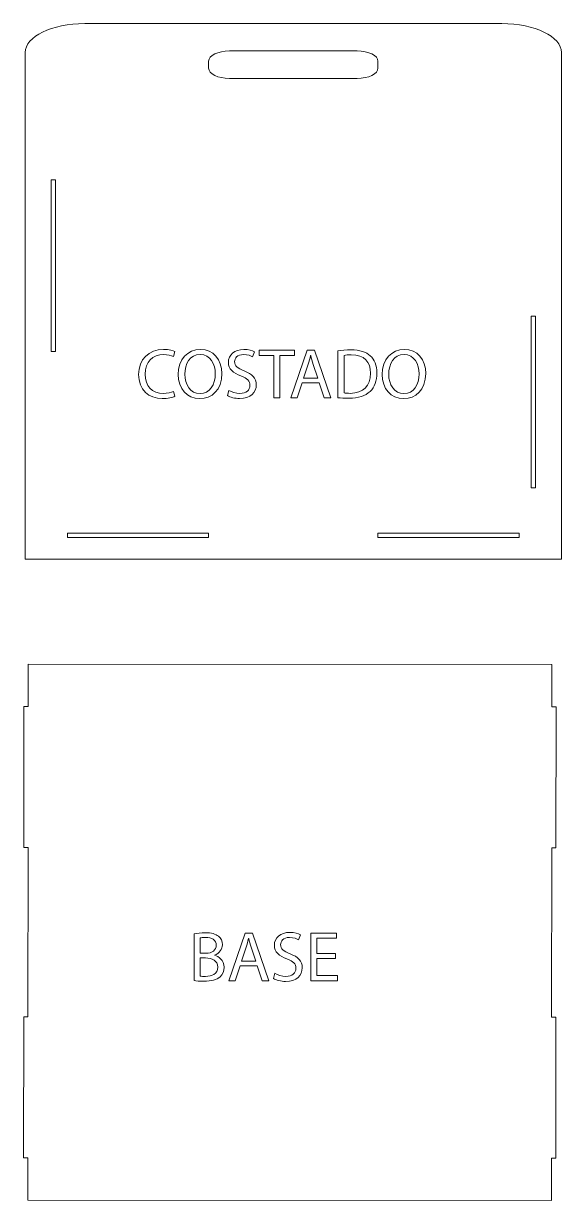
# Model space of a CAD drawing. Header units: millimetres. Extents: x -1475 to -493, y -638 to 1108.
# Drawn here: x -1475 to -1094, y -638 to 197 of the extents above; entities that cross this region are included whole.
import ezdxf

# ---------------------------------------------------------------- set-up
doc = ezdxf.new("R2010")
doc.units = ezdxf.units.MM
doc.header["$MEASUREMENT"] = 0
doc.layers.add('Capa 1', color=7, linetype='Continuous')

msp = doc.modelspace()

# ---------------------------------------------------------------- linework, layer by layer
at = {"layer": 'Capa 1', "color": 250, "lineweight": 20}
for points, knots in [([(-1135.8131, 196.9015), (-1135.8131, 196.9015), (-1431.3856, 196.9015), (-1431.3856, 196.9015), (-1454.6997, 196.9015), (-1473.5995, 187.6992), (-1473.5995, 176.3476), (-1473.5995, 176.3476), (-1473.5995, -157.6887), (-1473.5995, -157.6887), (-1473.5995, -157.6887), (-1473.5995, -162.3266), (-1473.5995, -162.3266), (-1473.5995, -162.3266), (-1473.5995, -182.9585), (-1473.5995, -182.9585), (-1473.5995, -182.9585), (-1093.5993, -182.9585), (-1093.5993, -182.9585), (-1093.5993, -182.9585), (-1093.5993, -162.3266), (-1093.5993, -162.3266), (-1093.5993, -162.3266), (-1093.5993, -157.6887), (-1093.5993, -157.6887), (-1093.5993, -157.6887), (-1093.5993, 176.3476), (-1093.5993, 176.3476), (-1093.5993, 187.6992), (-1112.499, 196.9015), (-1135.8131, 196.9015)], [0, 0, 0, 0, 0.1, 0.1, 0.1, 0.2, 0.2, 0.2, 0.3, 0.3, 0.3, 0.4, 0.4, 0.4, 0.5, 0.5, 0.5, 0.6, 0.6, 0.6, 0.7, 0.7, 0.7, 0.8, 0.8, 0.8, 0.9, 0.9, 0.9, 1, 1, 1, 1]), ([(-1223.5994, 165.1941), (-1223.5994, 161.2165), (-1230.2203, 157.9921), (-1238.3879, 157.9921), (-1238.3879, 157.9921), (-1328.8113, 157.9921), (-1328.8113, 157.9921), (-1336.9788, 157.9921), (-1343.5997, 161.2165), (-1343.5997, 165.1941), (-1343.5997, 165.1941), (-1343.5997, 170.2702), (-1343.5997, 170.2702), (-1343.5997, 174.2477), (-1336.9788, 177.4722), (-1328.8113, 177.4722), (-1328.8113, 177.4722), (-1238.3879, 177.4722), (-1238.3879, 177.4722), (-1230.2203, 177.4722), (-1223.5994, 174.2477), (-1223.5994, 170.2702), (-1223.5994, 170.2702), (-1223.5994, 165.1941), (-1223.5994, 165.1941)], [0, 0, 0, 0, 0.125, 0.125, 0.125, 0.25, 0.25, 0.25, 0.375, 0.375, 0.375, 0.5, 0.5, 0.5, 0.625, 0.625, 0.625, 0.75, 0.75, 0.75, 0.875, 0.875, 0.875, 1, 1, 1, 1]), ([(-1452.0997, -35.5904), (-1452.0997, -35.5904), (-1455.0997, -35.5904), (-1455.0997, -35.5904), (-1455.0997, -35.5904), (-1455.0997, 86.1597), (-1455.0997, 86.1597), (-1455.0997, 86.1597), (-1452.0997, 86.1597), (-1452.0997, 86.1597), (-1452.0997, 86.1597), (-1452.0997, -35.5904), (-1452.0997, -35.5904)], [0, 0, 0, 0, 0.25, 0.25, 0.25, 0.5, 0.5, 0.5, 0.75, 0.75, 0.75, 1, 1, 1, 1]), ([(-1112.0995, -132.2599), (-1112.0995, -132.2599), (-1115.0995, -132.2599), (-1115.0995, -132.2599), (-1115.0995, -132.2599), (-1115.0995, -10.5098), (-1115.0995, -10.5098), (-1115.0995, -10.5098), (-1112.0995, -10.5098), (-1112.0995, -10.5098), (-1112.0995, -10.5098), (-1112.0995, -132.2599), (-1112.0995, -132.2599)], [0, 0, 0, 0, 0.25, 0.25, 0.25, 0.5, 0.5, 0.5, 0.75, 0.75, 0.75, 1, 1, 1, 1]), ([(-1367.5625, -67.4438), (-1369.1669, -68.246), (-1372.3761, -69.0482), (-1376.4877, -69.0482), (-1386.0148, -69.0482), (-1393.1851, -63.0312), (-1393.1851, -51.9498), (-1393.1851, -41.37), (-1386.0148, -34.1994), (-1375.5352, -34.1994), (-1371.3231, -34.1994), (-1368.6656, -35.1018), (-1367.512, -35.7036), (-1367.512, -35.7036), (-1368.5654, -39.2639), (-1368.5654, -39.2639), (-1370.2199, -38.4617), (-1372.5768, -37.8598), (-1375.3846, -37.8598), (-1383.3073, -37.8598), (-1388.5721, -42.9243), (-1388.5721, -51.7991), (-1388.5721, -60.0728), (-1383.8086, -65.3881), (-1375.585, -65.3881), (-1372.9275, -65.3881), (-1370.2199, -64.8364), (-1368.4652, -63.9837), (-1368.4652, -63.9837), (-1367.5625, -67.4438), (-1367.5625, -67.4438)], [0, 0, 0, 0, 0.1, 0.1, 0.1, 0.2, 0.2, 0.2, 0.3, 0.3, 0.3, 0.4, 0.4, 0.4, 0.5, 0.5, 0.5, 0.6, 0.6, 0.6, 0.7, 0.7, 0.7, 0.8, 0.8, 0.8, 0.9, 0.9, 0.9, 1, 1, 1, 1]), ([(-1334.2697, -51.2982), (-1334.2697, -62.931), (-1341.3401, -69.0986), (-1349.9645, -69.0986), (-1358.8897, -69.0986), (-1365.1575, -62.1789), (-1365.1575, -51.9497), (-1365.1575, -41.2193), (-1358.4886, -34.1994), (-1349.4628, -34.1994), (-1340.237, -34.1994), (-1334.2697, -41.2694), (-1334.2697, -51.2982)], [0, 0, 0, 0, 0.25, 0.25, 0.25, 0.5, 0.5, 0.5, 0.75, 0.75, 0.75, 1, 1, 1, 1]), ([(-1360.4942, -51.8495), (-1360.4942, -59.0702), (-1356.5833, -65.5384), (-1349.7136, -65.5384), (-1342.7939, -65.5384), (-1338.883, -59.1704), (-1338.883, -51.4985), (-1338.883, -44.7795), (-1342.3928, -37.7596), (-1349.6635, -37.7596), (-1356.8842, -37.7596), (-1360.4942, -44.4285), (-1360.4942, -51.8495)], [0, 0, 0, 0, 0.25, 0.25, 0.25, 0.5, 0.5, 0.5, 0.75, 0.75, 0.75, 1, 1, 1, 1]), ([(-1329.2075, -63.2318), (-1327.2521, -64.4351), (-1324.3939, -65.4381), (-1321.3854, -65.4381), (-1316.9228, -65.4381), (-1314.3154, -63.0812), (-1314.3154, -59.6716), (-1314.3154, -56.5128), (-1316.1202, -54.7076), (-1320.6834, -52.9526), (-1326.199, -50.9971), (-1329.6086, -48.1389), (-1329.6086, -43.3754), (-1329.6086, -38.1105), (-1325.2462, -34.1993), (-1318.6775, -34.1993), (-1315.2178, -34.1993), (-1312.7106, -35.0018), (-1311.2067, -35.8541), (-1311.2067, -35.8541), (-1312.41, -39.414), (-1312.41, -39.414), (-1313.5132, -38.8125), (-1315.7692, -37.8096), (-1318.8281, -37.8096), (-1323.441, -37.8096), (-1325.1961, -40.5676), (-1325.1961, -42.8741), (-1325.1961, -46.0328), (-1323.1405, -47.5872), (-1318.4771, -49.3927), (-1312.761, -51.5986), (-1309.8527, -54.3566), (-1309.8527, -59.3206), (-1309.8527, -64.5353), (-1313.7135, -69.0481), (-1321.6863, -69.0481), (-1324.9456, -69.0481), (-1328.5055, -68.0956), (-1330.3107, -66.8922), (-1330.3107, -66.8922), (-1329.2075, -63.2318), (-1329.2075, -63.2318)], [0, 0, 0, 0, 0.07142857, 0.07142857, 0.07142857, 0.14285714, 0.14285714, 0.14285714, 0.21428571, 0.21428571, 0.21428571, 0.28571429, 0.28571429, 0.28571429, 0.35714286, 0.35714286, 0.35714286, 0.42857143, 0.42857143, 0.42857143, 0.5, 0.5, 0.5, 0.57142857, 0.57142857, 0.57142857, 0.64285714, 0.64285714, 0.64285714, 0.71428571, 0.71428571, 0.71428571, 0.78571429, 0.78571429, 0.78571429, 0.85714286, 0.85714286, 0.85714286, 0.92857143, 0.92857143, 0.92857143, 1, 1, 1, 1]), ([(-1297.4685, -38.4616), (-1297.4685, -38.4616), (-1307.7481, -38.4616), (-1307.7481, -38.4616), (-1307.7481, -38.4616), (-1307.7481, -34.7507), (-1307.7481, -34.7507), (-1307.7481, -34.7507), (-1282.727, -34.7507), (-1282.727, -34.7507), (-1282.727, -34.7507), (-1282.727, -38.4616), (-1282.727, -38.4616), (-1282.727, -38.4616), (-1293.056, -38.4616), (-1293.056, -38.4616), (-1293.056, -38.4616), (-1293.056, -68.5468), (-1293.056, -68.5468), (-1293.056, -68.5468), (-1297.4685, -68.5468), (-1297.4685, -68.5468), (-1297.4685, -68.5468), (-1297.4685, -38.4616), (-1297.4685, -38.4616)], [0, 0, 0, 0, 0.125, 0.125, 0.125, 0.25, 0.25, 0.25, 0.375, 0.375, 0.375, 0.5, 0.5, 0.5, 0.625, 0.625, 0.625, 0.75, 0.75, 0.75, 0.875, 0.875, 0.875, 1, 1, 1, 1]), ([(-1277.2627, -57.9167), (-1277.2627, -57.9167), (-1280.7725, -68.5469), (-1280.7725, -68.5469), (-1280.7725, -68.5469), (-1285.2852, -68.5469), (-1285.2852, -68.5469), (-1285.2852, -68.5469), (-1273.8027, -34.7508), (-1273.8027, -34.7508), (-1273.8027, -34.7508), (-1268.5382, -34.7508), (-1268.5382, -34.7508), (-1268.5382, -34.7508), (-1257.0051, -68.5469), (-1257.0051, -68.5469), (-1257.0051, -68.5469), (-1261.6685, -68.5469), (-1261.6685, -68.5469), (-1261.6685, -68.5469), (-1265.2785, -57.9167), (-1265.2785, -57.9167), (-1265.2785, -57.9167), (-1277.2627, -57.9167), (-1277.2627, -57.9167)], [0, 0, 0, 0, 0.125, 0.125, 0.125, 0.25, 0.25, 0.25, 0.375, 0.375, 0.375, 0.5, 0.5, 0.5, 0.625, 0.625, 0.625, 0.75, 0.75, 0.75, 0.875, 0.875, 0.875, 1, 1, 1, 1]), ([(-1266.1812, -54.5071), (-1266.1812, -54.5071), (-1269.4907, -44.7796), (-1269.4907, -44.7796), (-1270.2428, -42.5733), (-1270.7444, -40.5674), (-1271.2454, -38.612), (-1271.2454, -38.612), (-1271.3459, -38.612), (-1271.3459, -38.612), (-1271.8476, -40.6175), (-1272.399, -42.6735), (-1273.0509, -44.7292), (-1273.0509, -44.7292), (-1276.3603, -54.5071), (-1276.3603, -54.5071), (-1276.3603, -54.5071), (-1266.1812, -54.5071), (-1266.1812, -54.5071)], [0, 0, 0, 0, 0.16666667, 0.16666667, 0.16666667, 0.33333333, 0.33333333, 0.33333333, 0.5, 0.5, 0.5, 0.66666667, 0.66666667, 0.66666667, 0.83333333, 0.83333333, 0.83333333, 1, 1, 1, 1]), ([(-1252.0425, -35.2021), (-1249.385, -34.801), (-1246.2262, -34.5005), (-1242.7662, -34.5005), (-1236.4987, -34.5005), (-1232.0357, -35.9546), (-1229.0777, -38.7123), (-1226.0689, -41.4703), (-1224.3141, -45.3812), (-1224.3141, -50.8468), (-1224.3141, -56.3625), (-1226.0191, -60.8752), (-1229.1779, -63.9839), (-1232.337, -67.143), (-1237.5514, -68.8476), (-1244.1201, -68.8476), (-1247.2292, -68.8476), (-1249.8362, -68.6973), (-1252.0425, -68.4465), (-1252.0425, -68.4465), (-1252.0425, -35.2021), (-1252.0425, -35.2021)], [0, 0, 0, 0, 0.14285714, 0.14285714, 0.14285714, 0.28571429, 0.28571429, 0.28571429, 0.42857143, 0.42857143, 0.42857143, 0.57142857, 0.57142857, 0.57142857, 0.71428571, 0.71428571, 0.71428571, 0.85714286, 0.85714286, 0.85714286, 1, 1, 1, 1]), ([(-1247.6804, -65.087), (-1246.5772, -65.2874), (-1244.9725, -65.3378), (-1243.2678, -65.3378), (-1233.9414, -65.3378), (-1228.877, -60.1231), (-1228.877, -50.9974), (-1228.8269, -43.0246), (-1233.3396, -37.9598), (-1242.5658, -37.9598), (-1244.8222, -37.9598), (-1246.5268, -38.1609), (-1247.6804, -38.4114), (-1247.6804, -38.4114), (-1247.6804, -65.087), (-1247.6804, -65.087)], [0, 0, 0, 0, 0.2, 0.2, 0.2, 0.4, 0.4, 0.4, 0.6, 0.6, 0.6, 0.8, 0.8, 0.8, 1, 1, 1, 1]), ([(-1189.768, -51.2982), (-1189.768, -62.931), (-1196.8383, -69.0986), (-1205.4627, -69.0986), (-1214.388, -69.0986), (-1220.6558, -62.1789), (-1220.6558, -51.9497), (-1220.6558, -41.2193), (-1213.9869, -34.1994), (-1204.961, -34.1994), (-1195.7352, -34.1994), (-1189.768, -41.2694), (-1189.768, -51.2982)], [0, 0, 0, 0, 0.25, 0.25, 0.25, 0.5, 0.5, 0.5, 0.75, 0.75, 0.75, 1, 1, 1, 1]), ([(-1215.9924, -51.8495), (-1215.9924, -59.0702), (-1212.0815, -65.5384), (-1205.2119, -65.5384), (-1198.2921, -65.5384), (-1194.3812, -59.1704), (-1194.3812, -51.4985), (-1194.3812, -44.7795), (-1197.891, -37.7596), (-1205.1618, -37.7596), (-1212.3824, -37.7596), (-1215.9924, -44.4285), (-1215.9924, -51.8495)], [0, 0, 0, 0, 0.25, 0.25, 0.25, 0.5, 0.5, 0.5, 0.75, 0.75, 0.75, 1, 1, 1, 1]), ([(-1343.5997, -167.6065), (-1343.5997, -167.6065), (-1443.5995, -167.6065), (-1443.5995, -167.6065), (-1443.5995, -167.6065), (-1443.5995, -164.6065), (-1443.5995, -164.6065), (-1443.5995, -164.6065), (-1343.5997, -164.6065), (-1343.5997, -164.6065), (-1343.5997, -164.6065), (-1343.5997, -167.6065), (-1343.5997, -167.6065)], [0, 0, 0, 0, 0.25, 0.25, 0.25, 0.5, 0.5, 0.5, 0.75, 0.75, 0.75, 1, 1, 1, 1]), ([(-1123.5996, -167.6065), (-1123.5996, -167.6065), (-1223.5994, -167.6065), (-1223.5994, -167.6065), (-1223.5994, -167.6065), (-1223.5994, -164.6065), (-1223.5994, -164.6065), (-1223.5994, -164.6065), (-1123.5996, -164.6065), (-1123.5996, -164.6065), (-1123.5996, -164.6065), (-1123.5996, -167.6065), (-1123.5996, -167.6065)], [0, 0, 0, 0, 0.25, 0.25, 0.25, 0.5, 0.5, 0.5, 0.75, 0.75, 0.75, 1, 1, 1, 1]), ([(-1097.4916, -387.7256), (-1097.4916, -387.7256), (-1097.4329, -287.7211), (-1097.4329, -287.7211), (-1097.4329, -287.7211), (-1100.4316, -287.7065), (-1100.4316, -287.7065), (-1100.4316, -287.7065), (-1100.4127, -257.7067), (-1100.4127, -257.7067), (-1100.4127, -257.7067), (-1471.5081, -257.4731), (-1471.5081, -257.4731), (-1471.5081, -257.4731), (-1471.5269, -287.4729), (-1471.5269, -287.4729), (-1471.5269, -287.4729), (-1474.5402, -287.4741), (-1474.5402, -287.4741), (-1474.5402, -287.4741), (-1474.6075, -387.5071), (-1474.6075, -387.5071), (-1474.6075, -387.5071), (-1471.5899, -387.4731), (-1471.5899, -387.4731), (-1471.5899, -387.4731), (-1471.6654, -507.473), (-1471.6654, -507.473), (-1471.6654, -507.473), (-1474.6623, -507.4665), (-1474.6623, -507.4665), (-1474.6623, -507.4665), (-1474.7501, -607.5142), (-1474.7501, -607.5142), (-1474.7501, -607.5142), (-1471.7284, -607.4732), (-1471.7284, -607.4732), (-1471.7284, -607.4732), (-1471.7473, -637.473), (-1471.7473, -637.473), (-1471.7473, -637.473), (-1100.6519, -637.7066), (-1100.6519, -637.7066), (-1100.6519, -637.7066), (-1100.6331, -607.7068), (-1100.6331, -607.7068), (-1100.6331, -607.7068), (-1097.6198, -607.728), (-1097.6198, -607.728), (-1097.6198, -607.728), (-1097.5594, -507.7158), (-1097.5594, -507.7158), (-1097.5594, -507.7158), (-1100.5701, -507.7066), (-1100.5701, -507.7066), (-1100.5701, -507.7066), (-1100.4946, -387.7067), (-1100.4946, -387.7067), (-1100.4946, -387.7067), (-1097.4916, -387.7256), (-1097.4916, -387.7256)], [0, 0, 0, 0, 0.05, 0.05, 0.05, 0.1, 0.1, 0.1, 0.15, 0.15, 0.15, 0.2, 0.2, 0.2, 0.25, 0.25, 0.25, 0.3, 0.3, 0.3, 0.35, 0.35, 0.35, 0.4, 0.4, 0.4, 0.45, 0.45, 0.45, 0.5, 0.5, 0.5, 0.55, 0.55, 0.55, 0.6, 0.6, 0.6, 0.65, 0.65, 0.65, 0.7, 0.7, 0.7, 0.75, 0.75, 0.75, 0.8, 0.8, 0.8, 0.85, 0.85, 0.85, 0.9, 0.9, 0.9, 0.95, 0.95, 0.95, 1, 1, 1, 1]), ([(-1353.8807, -448.5925), (-1351.9757, -448.1918), (-1348.9672, -447.8909), (-1345.9082, -447.8909), (-1341.5458, -447.8909), (-1338.7377, -448.643), (-1336.6319, -450.3476), (-1334.8769, -451.6515), (-1333.8242, -453.6574), (-1333.8242, -456.3148), (-1333.8242, -459.5738), (-1335.98, -462.432), (-1339.5402, -463.7355), (-1339.5402, -463.7355), (-1339.5402, -463.8361), (-1339.5402, -463.8361), (-1336.331, -464.6383), (-1332.5704, -467.2958), (-1332.5704, -472.3101), (-1332.5704, -475.2184), (-1333.724, -477.4247), (-1335.4286, -479.0792), (-1337.7852, -481.2354), (-1341.5959, -482.238), (-1347.1119, -482.238), (-1350.1201, -482.238), (-1352.4269, -482.0376), (-1353.8807, -481.8373), (-1353.8807, -481.8373), (-1353.8807, -448.5925), (-1353.8807, -448.5925)], [0, 0, 0, 0, 0.1, 0.1, 0.1, 0.2, 0.2, 0.2, 0.3, 0.3, 0.3, 0.4, 0.4, 0.4, 0.5, 0.5, 0.5, 0.6, 0.6, 0.6, 0.7, 0.7, 0.7, 0.8, 0.8, 0.8, 0.9, 0.9, 0.9, 1, 1, 1, 1]), ([(-1321.2402, -471.3072), (-1321.2402, -471.3072), (-1324.75, -481.9374), (-1324.75, -481.9374), (-1324.75, -481.9374), (-1329.2627, -481.9374), (-1329.2627, -481.9374), (-1329.2627, -481.9374), (-1317.7801, -448.1413), (-1317.7801, -448.1413), (-1317.7801, -448.1413), (-1312.5156, -448.1413), (-1312.5156, -448.1413), (-1312.5156, -448.1413), (-1300.9826, -481.9374), (-1300.9826, -481.9374), (-1300.9826, -481.9374), (-1305.646, -481.9374), (-1305.646, -481.9374), (-1305.646, -481.9374), (-1309.256, -471.3072), (-1309.256, -471.3072), (-1309.256, -471.3072), (-1321.2402, -471.3072), (-1321.2402, -471.3072)], [0, 0, 0, 0, 0.125, 0.125, 0.125, 0.25, 0.25, 0.25, 0.375, 0.375, 0.375, 0.5, 0.5, 0.5, 0.625, 0.625, 0.625, 0.75, 0.75, 0.75, 0.875, 0.875, 0.875, 1, 1, 1, 1]), ([(-1296.6215, -476.6223), (-1294.6661, -477.8256), (-1291.8075, -478.8286), (-1288.7994, -478.8286), (-1284.3368, -478.8286), (-1281.7294, -476.4717), (-1281.7294, -473.0621), (-1281.7294, -469.9033), (-1283.5342, -468.0981), (-1288.0974, -466.3431), (-1293.6131, -464.3876), (-1297.0227, -461.5294), (-1297.0227, -456.7659), (-1297.0227, -451.501), (-1292.6602, -447.5898), (-1286.0915, -447.5898), (-1282.6318, -447.5898), (-1280.1246, -448.3923), (-1278.6207, -449.2446), (-1278.6207, -449.2446), (-1279.824, -452.8045), (-1279.824, -452.8045), (-1280.9272, -452.203), (-1283.1832, -451.2001), (-1286.2421, -451.2001), (-1290.855, -451.2001), (-1292.6101, -453.9581), (-1292.6101, -456.2646), (-1292.6101, -459.4233), (-1290.5545, -460.9777), (-1285.8911, -462.7832), (-1280.175, -464.9891), (-1277.2667, -467.7471), (-1277.2667, -472.7111), (-1277.2667, -477.9258), (-1281.1275, -482.4386), (-1289.1003, -482.4386), (-1292.3596, -482.4386), (-1295.9195, -481.4861), (-1297.7247, -480.2827), (-1297.7247, -480.2827), (-1296.6215, -476.6223), (-1296.6215, -476.6223)], [0, 0, 0, 0, 0.07142857, 0.07142857, 0.07142857, 0.14285714, 0.14285714, 0.14285714, 0.21428571, 0.21428571, 0.21428571, 0.28571429, 0.28571429, 0.28571429, 0.35714286, 0.35714286, 0.35714286, 0.42857143, 0.42857143, 0.42857143, 0.5, 0.5, 0.5, 0.57142857, 0.57142857, 0.57142857, 0.64285714, 0.64285714, 0.64285714, 0.71428571, 0.71428571, 0.71428571, 0.78571429, 0.78571429, 0.78571429, 0.85714286, 0.85714286, 0.85714286, 0.92857143, 0.92857143, 0.92857143, 1, 1, 1, 1]), ([(-1253.8018, -466.0924), (-1253.8018, -466.0924), (-1266.9389, -466.0924), (-1266.9389, -466.0924), (-1266.9389, -466.0924), (-1266.9389, -478.2769), (-1266.9389, -478.2769), (-1266.9389, -478.2769), (-1252.2972, -478.2769), (-1252.2972, -478.2769), (-1252.2972, -478.2769), (-1252.2972, -481.9374), (-1252.2972, -481.9374), (-1252.2972, -481.9374), (-1271.301, -481.9374), (-1271.301, -481.9374), (-1271.301, -481.9374), (-1271.301, -448.1413), (-1271.301, -448.1413), (-1271.301, -448.1413), (-1253.0493, -448.1413), (-1253.0493, -448.1413), (-1253.0493, -448.1413), (-1253.0493, -451.8017), (-1253.0493, -451.8017), (-1253.0493, -451.8017), (-1266.9389, -451.8017), (-1266.9389, -451.8017), (-1266.9389, -451.8017), (-1266.9389, -462.4824), (-1266.9389, -462.4824), (-1266.9389, -462.4824), (-1253.8018, -462.4824), (-1253.8018, -462.4824), (-1253.8018, -462.4824), (-1253.8018, -466.0924), (-1253.8018, -466.0924)], [0, 0, 0, 0, 0.08333333, 0.08333333, 0.08333333, 0.16666667, 0.16666667, 0.16666667, 0.25, 0.25, 0.25, 0.33333333, 0.33333333, 0.33333333, 0.41666667, 0.41666667, 0.41666667, 0.5, 0.5, 0.5, 0.58333333, 0.58333333, 0.58333333, 0.66666667, 0.66666667, 0.66666667, 0.75, 0.75, 0.75, 0.83333333, 0.83333333, 0.83333333, 0.91666667, 0.91666667, 0.91666667, 1, 1, 1, 1]), ([(-1349.5186, -462.432), (-1349.5186, -462.432), (-1345.5572, -462.432), (-1345.5572, -462.432), (-1340.9439, -462.432), (-1338.2367, -460.0254), (-1338.2367, -456.7657), (-1338.2367, -452.8047), (-1341.2452, -451.2504), (-1345.6578, -451.2504), (-1347.6633, -451.2504), (-1348.8165, -451.4006), (-1349.5186, -451.5513), (-1349.5186, -451.5513), (-1349.5186, -462.432), (-1349.5186, -462.432)], [0, 0, 0, 0, 0.2, 0.2, 0.2, 0.4, 0.4, 0.4, 0.6, 0.6, 0.6, 0.8, 0.8, 0.8, 1, 1, 1, 1]), ([(-1310.1587, -467.8976), (-1310.1587, -467.8976), (-1313.4681, -458.1701), (-1313.4681, -458.1701), (-1314.2203, -455.9638), (-1314.7219, -453.9579), (-1315.2229, -452.0025), (-1315.2229, -452.0025), (-1315.3234, -452.0025), (-1315.3234, -452.0025), (-1315.825, -454.008), (-1316.3764, -456.064), (-1317.0284, -458.1197), (-1317.0284, -458.1197), (-1320.3378, -467.8976), (-1320.3378, -467.8976), (-1320.3378, -467.8976), (-1310.1587, -467.8976), (-1310.1587, -467.8976)], [0, 0, 0, 0, 0.16666667, 0.16666667, 0.16666667, 0.33333333, 0.33333333, 0.33333333, 0.5, 0.5, 0.5, 0.66666667, 0.66666667, 0.66666667, 0.83333333, 0.83333333, 0.83333333, 1, 1, 1, 1]), ([(-1349.5186, -478.628), (-1348.6663, -478.7787), (-1347.4125, -478.8284), (-1345.8581, -478.8284), (-1341.3454, -478.8284), (-1337.1833, -477.1739), (-1337.1833, -472.2597), (-1337.1833, -467.6468), (-1341.145, -465.7414), (-1345.9082, -465.7414), (-1345.9082, -465.7414), (-1349.5186, -465.7414), (-1349.5186, -465.7414), (-1349.5186, -465.7414), (-1349.5186, -478.628), (-1349.5186, -478.628)], [0, 0, 0, 0, 0.2, 0.2, 0.2, 0.4, 0.4, 0.4, 0.6, 0.6, 0.6, 0.8, 0.8, 0.8, 1, 1, 1, 1])]:
    msp.add_open_spline(points, degree=3, knots=knots, dxfattribs=at)

doc.saveas('drawing.dxf')
